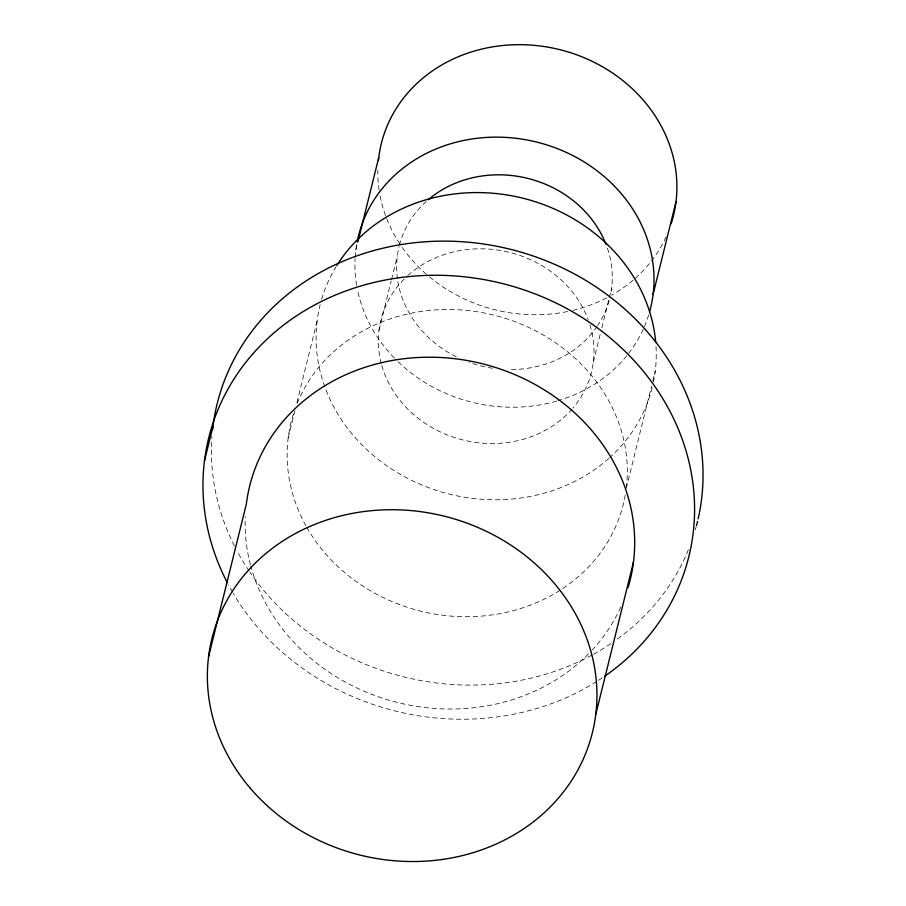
<?xml version="1.0" encoding="UTF-8"?>
<svg xmlns="http://www.w3.org/2000/svg" width="906" height="906" viewBox="0 0 906 906"><rect width="100%" height="100%" fill="white"/><g stroke="black" fill="none" stroke-linecap="round" stroke-linejoin="round"><path stroke-width="0.68" stroke-dasharray="4.53 3.4" d="M288.176 437.972L294.914 410.769M296.93 402.615L317.123 321.018M355.843 250.079L357.53 243.272M379.002 330.226L391.199 280.905M391.539 279.535L397.304 256.239M593.339 362.106L600.452 333.34M601.811 327.859L608.934 299.082M609.274 297.712L611.641 288.119M626.273 488.255L651.505 386.273M652.852 380.826L655.208 371.313M620.78 607.099A195.956 174.598 13.9 0 1 592.298 649.93M588.492 653.928A195.956 174.598 13.9 0 1 395.514 701.98A195.956 174.598 13.9 0 1 250.849 566.25M250.498 564.914A195.956 174.598 13.9 0 1 245.266 516.714M696.102 527.043A247.293 220.339 13.9 0 1 695.332 529.772M688.39 549.749A247.293 220.339 13.9 0 1 616.533 639.67M610.803 643.656A247.293 220.339 13.9 0 1 593.124 654.426M591.901 655.095A247.293 220.339 13.9 0 1 249.988 572.252M249.207 571.086A247.293 220.339 13.9 0 1 236.998 550.871M234.473 546.012A247.293 220.339 13.9 0 1 211.947 436.533M602.354 677.801A247.293 220.339 13.9 0 1 597.779 680.802M596.624 681.538A247.293 220.339 13.9 0 1 233.295 593.453M232.593 592.252A247.293 220.339 13.9 0 1 228.55 585.027M625.253 495.027A171.098 152.457 13.9 0 1 484.925 615.786A171.098 152.457 13.9 0 1 306.568 526.952M305.877 525.729A171.098 152.457 13.9 0 1 293.872 412.445M297.191 403.385A171.098 152.457 13.9 0 1 494.936 315.39A171.098 152.457 13.9 0 1 626.431 486.907M652.195 387.53A171.098 152.457 13.9 0 1 609.885 457.428M608.855 458.357A171.098 152.457 13.9 0 1 405.831 477.439A171.098 152.457 13.9 0 1 320.135 304.801M321.585 299.456A171.098 152.457 13.9 0 1 336.069 266.738M656.023 346.443A171.098 152.457 13.9 0 1 653.43 382.139M589.931 324.79A108.471 96.648 13.9 0 1 573.022 407.994M572.15 409.014A108.471 96.648 13.9 0 1 464.733 440.407A108.471 96.648 13.9 0 1 381.63 364.903M381.267 363.578A108.471 96.648 13.9 0 1 406.851 276.443M407.87 275.503A108.471 96.648 13.9 0 1 588.153 319.569M609.172 300.52A108.471 96.648 13.9 0 1 597.835 325.379M597.077 326.5A108.471 96.648 13.9 0 1 508.085 369.535M492.581 368.244A108.471 96.648 13.9 0 1 469.002 362.275M456.239 356.794A108.471 96.648 13.9 0 1 397.881 281.641M397.451 278.844A108.471 96.648 13.9 0 1 399.07 246.579M399.41 245.209A108.471 96.648 13.9 0 1 426.182 201.517M607.394 248.187A108.471 96.648 13.9 0 1 610.497 295.039M666.091 236.817A150.441 134.043 13.9 0 1 634.177 279.274M633.113 280.192A150.441 134.043 13.9 0 1 611.493 295.277M606.612 297.915A150.441 134.043 13.9 0 1 573.034 310.339M567.643 311.528A150.441 134.043 13.9 0 1 427.53 275.254M426.454 274.314A150.441 134.043 13.9 0 1 400.543 245.005M399.784 243.85A150.441 134.043 13.9 0 1 386.024 216.874M385.537 215.56A150.441 134.043 13.9 0 1 379.999 195.515M379.093 190.034A150.441 134.043 13.9 0 1 377.836 170.203M648.685 314.88A150.441 134.043 13.9 0 1 643.77 328.017M643.203 329.286A150.441 134.043 13.9 0 1 627.643 354.642M626.759 355.752A150.441 134.043 13.9 0 1 558.073 400.679M556.771 401.064A150.441 134.043 13.9 0 1 395.276 359.002M394.291 357.995A150.441 134.043 13.9 0 1 357.383 289.331M356.636 285.311A150.441 134.043 13.9 0 1 355.107 258.448M355.186 257.044A150.441 134.043 13.9 0 1 356.907 243.17"/><path stroke-width="1.36" d="M204.462 460.916L212.91 426.771M208.55 656.827L246.296 504.314A195.956 174.598 13.9 0 1 475.922 362.241A195.956 174.598 13.9 0 1 628.073 587.654M357.859 241.913L378.731 157.599M653.101 294.291L675.989 201.811M595.763 714.426L633.509 561.913M212.582 429.546A247.293 220.339 13.9 0 1 493.679 245.673A247.293 220.339 13.9 0 1 698.152 518.81M697.507 521.562A247.293 220.339 13.9 0 1 696.465 525.684M227.27 582.592A247.293 220.339 13.9 0 1 324.937 299.75A247.293 220.339 13.9 0 1 650.621 380.565A247.293 220.339 13.9 0 1 604.653 676.238M336.805 265.537A171.098 152.457 13.9 0 1 521.573 197.882A171.098 152.457 13.9 0 1 655.718 342.264M428.266 199.694A108.471 96.648 13.9 0 1 605.967 244.292M378.425 160.362A150.441 134.043 13.9 0 1 554.732 48.471A150.441 134.043 13.9 0 1 671.153 223.748M357.168 241.789A150.441 134.043 13.9 0 1 535.639 141.812A150.441 134.043 13.9 0 1 649.489 312.174M250.067 787.971A195.956 174.598 13.9 0 0 583.6 758.356A195.956 174.598 13.9 0 0 372.808 510.554A195.956 174.598 13.9 0 0 250.067 787.971"/></g></svg>
